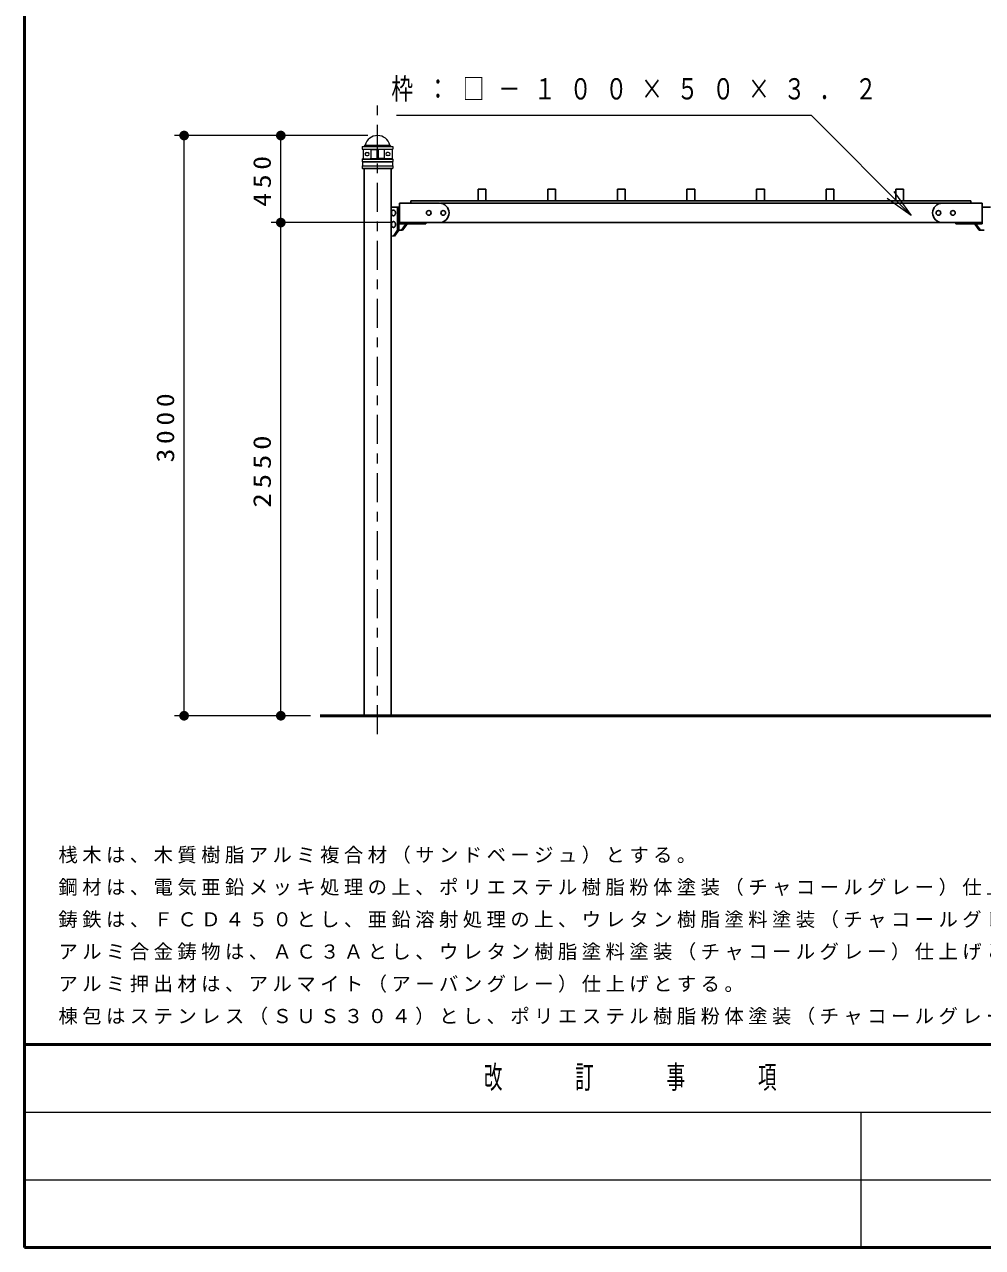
# Model space of a CAD drawing. Units: millimetres on the paper, scale 1:50. Extents: x -365 to 10, y -38 to 257.
# Drawn here: x -365 to -265.9, y 0 to 126.5 of the extents above; entities that cross this region are included whole.
import ezdxf

# ---------------------------------------------------------------- set-up
doc = ezdxf.new("R2010")
doc.units = ezdxf.units.MM
doc.linetypes.add('USER2', pattern=[6, 3, -1, 1, -1])
doc.layers.add('LY_1', color=7, linetype='Continuous', lineweight=25)
doc.layers.add('LY_2', color=7, linetype='Continuous', lineweight=13)
doc.styles.add('ＭＳ ゴシック', font='')
doc.styles.get('ＭＳ ゴシック').set_extended_font_data('MS Gothic')

# ---------------------------------------------------------------- blocks, each defined once
blk = doc.blocks.new('filled_dot')
at = {"color": 0, "linetype": 'Continuous', "lineweight": -2, "const_width": 1.25}
blk.add_lwpolyline([(-0.625, 0, 1), (0.625, 0, 1)], format="xyb", close=True, dxfattribs=at)

msp = doc.modelspace()

# ---------------------------------------------------------------- linework, layer by layer
at = {"layer": 'LY_1', "linetype": 'USER2', "lineweight": 13}
msp.add_line((-328.491, 53.094), (-328.491, 118.216), dxfattribs=at)
at = {"layer": 'LY_1', "lineweight": 13}
for p, q in [((-329.491, 114.992), (-349.491, 114.992)), ((-348.491, 54.992), (-348.491, 114.992)), ((-338.491, 105.992), (-338.491, 114.992)), ((-330.071, 113.854), (-330.051, 113.874)), ((-330.071, 113.854), (-330.071, 113.594)), ((-330.071, 113.854), (-326.911, 113.854)), ((-330.051, 113.874), (-326.931, 113.874)), ((-329.889, 113.874), (-329.771, 113.992)), ((-329.771, 113.992), (-327.211, 113.992)), ((-327.093, 113.874), (-327.211, 113.992)), ((-326.931, 113.874), (-326.911, 113.854)), ((-326.911, 113.854), (-326.911, 113.594)), ((-330.071, 113.594), (-326.911, 113.594)), ((-330.071, 113.594), (-330.051, 113.574)), ((-330.031, 112.574), (-330.071, 112.534)), ((-330.051, 113.574), (-329.229, 113.538)), ((-330.051, 113.574), (-326.931, 113.574)), ((-330.031, 112.574), (-329.229, 112.609)), ((-330.031, 112.574), (-326.951, 112.574)), ((-329.991, 113.57), (-329.991, 112.578)), ((-329.641, 113.224), (-329.501, 113.224)), ((-329.641, 112.924), (-329.501, 112.924)), ((-329.191, 113.537), (-328.561, 113.537)), ((-329.191, 113.498), (-329.191, 112.649)), ((-329.191, 112.611), (-328.561, 112.611)), ((-328.561, 113.534), (-328.561, 112.614)), ((-327.791, 113.537), (-328.421, 113.537)), ((-328.421, 113.534), (-328.421, 112.614)), ((-327.791, 112.611), (-328.421, 112.611)), ((-327.791, 113.498), (-327.791, 112.649)), ((-326.931, 113.574), (-327.753, 113.538)), ((-326.951, 112.574), (-327.753, 112.609)), ((-327.341, 113.224), (-327.481, 113.224)), ((-327.341, 112.924), (-327.481, 112.924)), ((-326.991, 113.57), (-326.991, 112.578)), ((-326.951, 112.574), (-326.911, 112.534)), ((-326.931, 113.574), (-326.911, 113.594)), ((-330.071, 112.534), (-326.911, 112.534)), ((-330.071, 112.534), (-330.071, 112.294)), ((-330.071, 112.294), (-326.911, 112.294)), ((-330.071, 112.294), (-330.051, 112.274)), ((-330.051, 111.874), (-330.071, 111.854)), ((-330.071, 111.854), (-326.911, 111.854)), ((-330.071, 111.854), (-330.071, 111.614)), ((-330.071, 111.614), (-326.911, 111.614)), ((-330.071, 111.614), (-330.031, 111.574)), ((-330.051, 112.274), (-326.931, 112.274)), ((-330.051, 112.274), (-330.051, 111.874)), ((-330.051, 111.874), (-326.931, 111.874)), ((-330.031, 111.574), (-326.951, 111.574)), ((-326.911, 111.614), (-326.951, 111.574)), ((-326.911, 112.294), (-326.931, 112.274)), ((-326.931, 112.274), (-326.931, 111.874)), ((-326.931, 111.874), (-326.911, 111.854)), ((-326.911, 112.534), (-326.911, 112.294)), ((-326.911, 111.854), (-326.911, 111.614)), ((-273.325, 106.716), (-275.441, 108.843)), ((-275.086, 109.195), (-273.325, 106.716)), ((-273.325, 106.716), (-275.796, 108.49)), ((-327.011, 105.992), (-339.491, 105.992)), ((-338.491, 54.992), (-338.491, 105.992)), ((-335.409, 54.992), (-349.491, 54.992))]:
    msp.add_line(p, q, dxfattribs=at)
at = {"layer": 'LY_1'}
for p, q in [((-329.889, 111.574), (-329.889, 54.992)), ((-327.093, 111.574), (-327.093, 54.992)), ((-296.091, 107.992), (-321.991, 107.992)), ((-296.091, 107.992), (-270.091, 107.992)), ((-296.091, 105.992), (-322.091, 105.992)), ((-296.091, 105.992), (-270.091, 105.992))]:
    msp.add_line(p, q, dxfattribs=at)
at = {"layer": 'LY_1', "color": 40}
for p, q in [((-317.291, 109.452), (-318.091, 109.452)), ((-318.091, 108.252), (-318.091, 109.452)), ((-317.291, 108.252), (-317.291, 109.452)), ((-310.091, 109.452), (-310.891, 109.452)), ((-310.891, 108.252), (-310.891, 109.452)), ((-310.091, 108.252), (-310.091, 109.452)), ((-302.891, 109.452), (-303.691, 109.452)), ((-303.691, 108.252), (-303.691, 109.452)), ((-302.891, 108.252), (-302.891, 109.452)), ((-295.691, 109.452), (-296.491, 109.452)), ((-296.491, 108.252), (-296.491, 109.452)), ((-295.691, 108.252), (-295.691, 109.452)), ((-289.291, 109.452), (-288.491, 109.452)), ((-289.291, 108.252), (-289.291, 109.452)), ((-288.491, 108.252), (-288.491, 109.452)), ((-282.091, 109.452), (-281.291, 109.452)), ((-282.091, 108.252), (-282.091, 109.452)), ((-281.291, 108.252), (-281.291, 109.452)), ((-274.891, 109.452), (-274.091, 109.452)), ((-274.891, 108.252), (-274.891, 109.452)), ((-274.091, 108.252), (-274.091, 109.452)), ((-296.091, 108.252), (-325.031, 108.252)), ((-325.031, 107.992), (-325.031, 108.252)), ((-296.091, 108.252), (-267.151, 108.252)), ((-267.151, 107.992), (-267.151, 108.252))]:
    msp.add_line(p, q, dxfattribs=at)
at = {"layer": 'LY_1', "color": 4}
for p, q in [((-326.211, 107.592), (-327.093, 107.592)), ((-326.423, 105.192), (-326.423, 107.592)), ((-326.296, 105.192), (-326.296, 107.592)), ((-326.211, 105.872), (-326.211, 107.992)), ((-322.091, 107.992), (-326.211, 107.992)), ((-270.091, 107.992), (-265.971, 107.992)), ((-265.971, 105.872), (-265.971, 107.992)), ((-265.971, 107.592), (-265.089, 107.592)), ((-326.848, 104.592), (-326.423, 105.192)), ((-326.72, 104.592), (-326.296, 105.192)), ((-325.9, 105.192), (-326.423, 105.192)), ((-322.091, 105.992), (-326.211, 105.992)), ((-326.211, 105.872), (-323.491, 105.872)), ((-326.028, 105.192), (-325.603, 105.792)), ((-325.9, 105.192), (-325.476, 105.792)), ((-325.603, 105.792), (-325.603, 105.872)), ((-325.476, 105.792), (-325.603, 105.792)), ((-325.476, 105.792), (-325.476, 105.872)), ((-323.491, 105.872), (-323.491, 105.992)), ((-270.091, 105.992), (-265.971, 105.992)), ((-268.691, 105.872), (-268.691, 105.992)), ((-265.971, 105.872), (-268.691, 105.872)), ((-266.706, 105.792), (-266.706, 105.872)), ((-266.706, 105.792), (-266.579, 105.792)), ((-266.281, 105.192), (-266.706, 105.792)), ((-266.579, 105.792), (-266.579, 105.872)), ((-266.154, 105.192), (-266.579, 105.792)), ((-266.281, 105.192), (-265.758, 105.192))]:
    msp.add_line(p, q, dxfattribs=at)
at = {"layer": 'LY_1', "color": 4, "lineweight": 13}
msp.add_line((-326.72, 104.592), (-327.093, 104.592), dxfattribs=at)
at = {"layer": 'LY_1', "lineweight": 50}
msp.add_line((-334.409, 54.992), (-126.865, 54.992), dxfattribs=at)
at = {"layer": 'LY_1', "lineweight": 13}
msp.add_lwpolyline([(-273.325, 106.716), (-283.605, 117.05), (-326.542, 117.05)], dxfattribs=at)
at = {"layer": 'LY_1', "color": 4}
for points in [[(-326.848, 107.292), (-326.866, 107.291), (-326.884, 107.288), (-326.902, 107.282), (-326.92, 107.274), (-326.937, 107.264), (-326.954, 107.252), (-326.969, 107.238), (-326.984, 107.222), (-326.998, 107.204), (-327.01, 107.185), (-327.021, 107.164), (-327.031, 107.142), (-327.04, 107.119), (-327.047, 107.095), (-327.052, 107.07), (-327.056, 107.044), (-327.059, 107.018), (-327.06, 106.992), (-327.059, 106.966), (-327.056, 106.94), (-327.052, 106.914), (-327.047, 106.89), (-327.04, 106.865), (-327.031, 106.842), (-327.021, 106.82), (-327.01, 106.799), (-326.998, 106.78), (-326.984, 106.762), (-326.969, 106.746), (-326.954, 106.732), (-326.937, 106.72), (-326.92, 106.71), (-326.902, 106.702), (-326.884, 106.697), (-326.866, 106.693), (-326.848, 106.692), (-326.829, 106.693), (-326.811, 106.697), (-326.793, 106.702), (-326.775, 106.71), (-326.758, 106.72), (-326.741, 106.732), (-326.726, 106.746), (-326.711, 106.762), (-326.698, 106.78), (-326.685, 106.799), (-326.674, 106.82), (-326.664, 106.842), (-326.655, 106.865), (-326.648, 106.89), (-326.643, 106.914), (-326.639, 106.94), (-326.636, 106.966), (-326.635, 106.992), (-326.636, 107.018), (-326.639, 107.044), (-326.643, 107.07), (-326.648, 107.095), (-326.655, 107.119), (-326.664, 107.142), (-326.674, 107.164), (-326.685, 107.185), (-326.698, 107.204), (-326.711, 107.222), (-326.726, 107.238), (-326.741, 107.252), (-326.758, 107.264), (-326.775, 107.274), (-326.793, 107.282), (-326.811, 107.288), (-326.829, 107.291)], [(-326.848, 106.092), (-326.866, 106.091), (-326.884, 106.088), (-326.902, 106.082), (-326.92, 106.074), (-326.937, 106.064), (-326.954, 106.052), (-326.969, 106.038), (-326.984, 106.022), (-326.998, 106.004), (-327.01, 105.985), (-327.021, 105.964), (-327.031, 105.942), (-327.04, 105.919), (-327.047, 105.895), (-327.052, 105.87), (-327.056, 105.844), (-327.059, 105.818), (-327.06, 105.792), (-327.059, 105.766), (-327.056, 105.74), (-327.052, 105.714), (-327.047, 105.69), (-327.04, 105.665), (-327.031, 105.642), (-327.021, 105.62), (-327.01, 105.599), (-326.998, 105.58), (-326.984, 105.562), (-326.969, 105.546), (-326.954, 105.532), (-326.937, 105.52), (-326.92, 105.51), (-326.902, 105.502), (-326.884, 105.497), (-326.866, 105.493), (-326.848, 105.492), (-326.829, 105.493), (-326.811, 105.497), (-326.793, 105.502), (-326.775, 105.51), (-326.758, 105.52), (-326.741, 105.532), (-326.726, 105.546), (-326.711, 105.562), (-326.698, 105.58), (-326.685, 105.599), (-326.674, 105.62), (-326.664, 105.642), (-326.655, 105.665), (-326.648, 105.69), (-326.643, 105.714), (-326.639, 105.74), (-326.636, 105.766), (-326.635, 105.792), (-326.636, 105.818), (-326.639, 105.844), (-326.643, 105.87), (-326.648, 105.895), (-326.655, 105.919), (-326.664, 105.942), (-326.674, 105.964), (-326.685, 105.985), (-326.698, 106.004), (-326.711, 106.022), (-326.726, 106.038), (-326.741, 106.052), (-326.758, 106.064), (-326.775, 106.074), (-326.793, 106.082), (-326.811, 106.088), (-326.829, 106.091)]]:
    msp.add_lwpolyline(points, close=True, dxfattribs=at)
for centre in [(-323.191, 106.992), (-321.691, 106.992), (-270.491, 106.992), (-268.991, 106.992)]:
    msp.add_circle(centre, 0.24, dxfattribs=at)
at = {"layer": 'LY_1', "lineweight": 13}
for centre, radius, start, end in [((-328.491, 113.673), 1.319, 14.00253, 165.99746), ((-329.641, 113.074), 0.15, 90, 270), ((-329.501, 113.074), 0.15, 270, 90), ((-329.231, 113.498), 0.04, 0, 87.5), ((-329.231, 112.649), 0.04, 272.5, 0), ((-328.601, 113.534), 0.04, 0, 90), ((-328.601, 112.614), 0.04, 270, 0), ((-328.381, 113.534), 0.04, 90, 180), ((-328.381, 112.614), 0.04, 180, 270), ((-327.751, 113.498), 0.04, 92.5, 180), ((-327.751, 112.649), 0.04, 180, 267.5), ((-327.481, 113.074), 0.15, 90, 270), ((-327.341, 113.074), 0.15, 270, 90)]:
    msp.add_arc(centre, radius, start, end, dxfattribs=at)
at = {"layer": 'LY_1', "color": 4}
for centre, start, end in [((-322.091, 106.992), 270, 90), ((-270.091, 106.992), 90, 270)]:
    msp.add_arc(centre, 1, start, end, dxfattribs=at)
at = {"layer": 'LY_2', "lineweight": 50}
for p, q in [((-365, 257), (-365, 0)), ((-365, 21), (0, 21)), ((-365, 0), (0, 0))]:
    msp.add_line(p, q, dxfattribs=at)
at = {"layer": 'LY_2'}
for p, q in [((-365, 14), (-238.5, 14)), ((-278.5, 14), (-278.5, 0)), ((-365, 7), (-238.5, 7))]:
    msp.add_line(p, q, dxfattribs=at)

# ---------------------------------------------------------------- block references
at = {"layer": 'LY_1', "lineweight": 13, "xscale": 0.4, "yscale": 0.4}
for p, rotation in [((-348.491, 114.992), 270), ((-338.491, 114.992), 270), ((-338.491, 105.992), 90), ((-338.491, 105.992), 270), ((-348.491, 54.992), 90), ((-338.491, 54.992), 90)]:
    msp.add_blockref('filled_dot', p, dxfattribs=dict(at, rotation=rotation))

# ---------------------------------------------------------------- texts
at = {"layer": 'LY_1', "style": 'ＭＳ ゴシック'}
for s, insert, char_height, attachment_point in [('\\T1.64;\\W0.75;枠：□－１００×５０×３．２', (-327.06, 119.7), 2.199, 4), ('\\T1.23;桟木は、木質樹脂アルミ複合材（サンドベージュ）とする。', (-361.484, 39.682), 1.466, 7), ('\\T1.23;鋼材は、電気亜鉛メッキ処理の上、ポリエステル樹脂粉体塗装（チャコールグレー）仕上げとする。', (-361.484, 36.349), 1.466, 7), ('\\T1.23;鋳鉄は、ＦＣＤ４５０とし、亜鉛溶射処理の上、ウレタン樹脂塗料塗装（チャコールグレー）仕上げとする。', (-361.484, 33.015), 1.466, 7), ('\\T1.23;アルミ合金鋳物は、ＡＣ３Ａとし、ウレタン樹脂塗料塗装（チャコールグレー）仕上げとする。', (-361.484, 29.682), 1.466, 7), ('\\T1.23;アルミ押出材は、アルマイト（アーバングレー）仕上げとする。', (-361.484, 26.349), 1.466, 7), ('\\T1.23;棟包はステンレス（ＳＵＳ３０４）とし、ポリエステル樹脂粉体塗装（チャコールグレー）仕上げとする。', (-361.484, 23.015), 1.466, 7)]:
    msp.add_mtext(s, dxfattribs=dict(at, insert=insert, char_height=char_height, attachment_point=attachment_point))
at = {"layer": 'LY_1', "char_height": 1.833, "attachment_point": 8, "rotation": 90, "style": 'ＭＳ ゴシック'}
for s, insert in [('\\T1.33;\\W1.15;450', (-339.491, 110.492)), ('\\T1.33;\\W1.15;3000', (-349.491, 84.992)), ('\\T1.33;\\W1.2;2550', (-339.491, 80.492))]:
    msp.add_mtext(s, dxfattribs=dict(at, insert=insert))
at = {"layer": 'LY_2', "color": 4, "insert": (-301.75, 17.5), "char_height": 2.346, "attachment_point": 5, "style": 'ＭＳ ゴシック'}
msp.add_mtext('\\T1.64;\\W0.6;改\u3000\u3000訂\u3000\u3000事\u3000\u3000項', dxfattribs=at)

doc.saveas('drawing.dxf')
